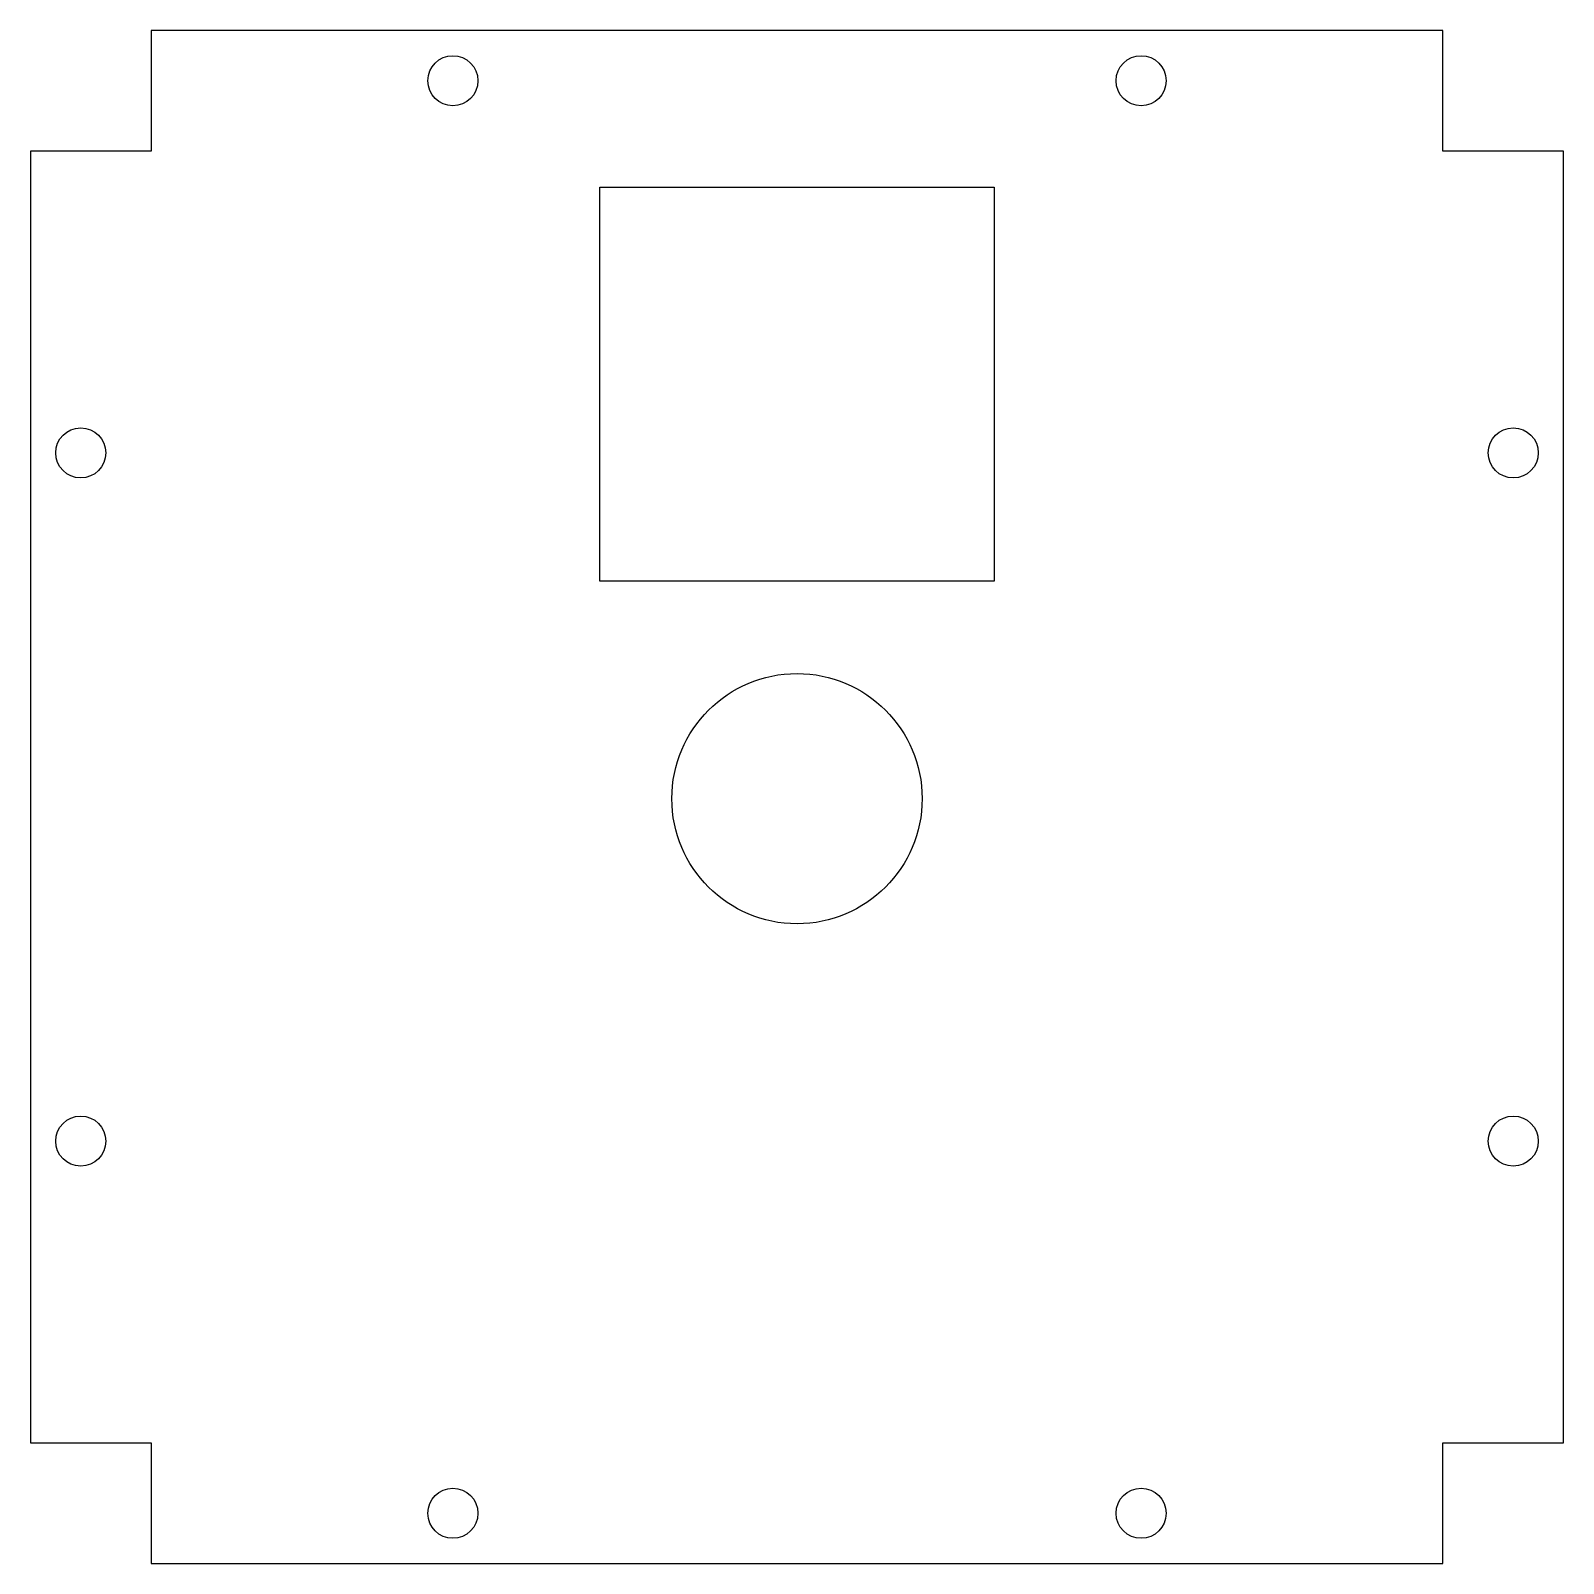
# Model space of a CAD drawing. Header units: millimetres. Extents: x 0 to 98, y -98 to 0.
import ezdxf

# ---------------------------------------------------------------- set-up
doc = ezdxf.new("R2010")
doc.units = ezdxf.units.MM
doc.header["$MEASUREMENT"] = 0

msp = doc.modelspace()

# ---------------------------------------------------------------- linework, layer by layer
for points in [[(7.7, 0), (7.7, -7.7), (0, -7.7), (0, -90.3), (7.7, -90.3), (7.7, -98), (90.3, -98), (90.3, -90.3), (98, -90.3), (98, -7.7), (90.3, -7.7), (90.3, 0)], [(61.6, -10), (61.6, -35.2), (36.4, -35.2), (36.4, -10)]]:
    msp.add_lwpolyline(points, close=True)
for centre, radius in [((27, -3.2), 1.6), ((71, -3.2), 1.6), ((3.2, -27), 1.6), ((94.8, -27), 1.6), ((49, -49.106), 8), ((3.2, -71), 1.6), ((94.8, -71), 1.6), ((27, -94.8), 1.6), ((71, -94.8), 1.6)]:
    msp.add_circle(centre, radius)

doc.saveas('drawing.dxf')
